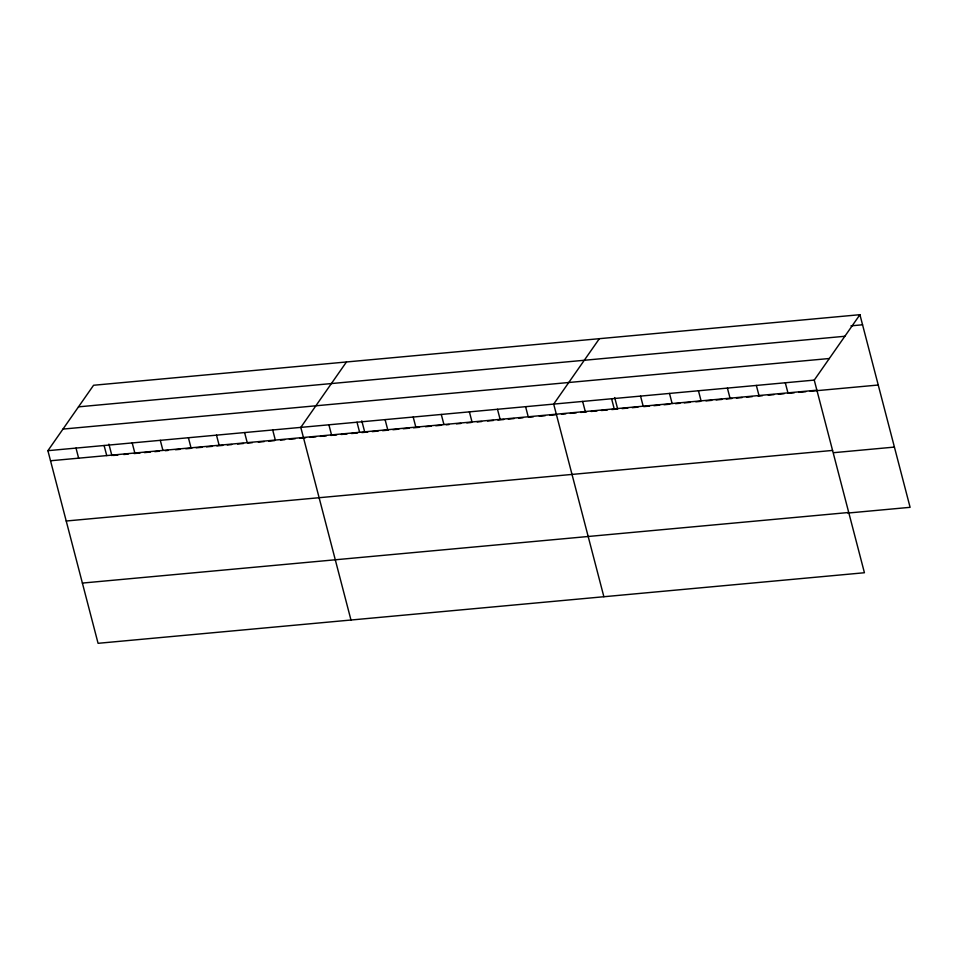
<?xml version="1.0" encoding="UTF-8"?>
<svg xmlns="http://www.w3.org/2000/svg" width="958" height="958" viewBox="0 0 958 958"><rect width="100%" height="100%" fill="white"/><g stroke="black" fill="none" stroke-linecap="round" stroke-linejoin="round"><path stroke-width="1.44" d="M859.925 314.691L814.252 380.098L864.427 572.74L98.075 643.309L47.9 450.679L93.573 385.26L859.925 314.691L910.1 507.321L847.854 513.057M346.461 361.968L300.8 427.388L350.975 620.018M599.361 338.689L553.688 404.096L603.875 596.726M850.967 325.852L862.547 324.786M78.496 406.851L844.848 336.27M62.977 429.088L829.329 358.508M47.9 450.679L814.252 380.098M50.535 460.762L816.887 390.193M113.367 455.457L117.81 455.05M123.726 454.511L128.156 454.104M134.072 453.553L139.988 453.014M144.43 452.607L150.346 452.056M154.777 451.649L159.22 451.242M165.135 450.691L168.093 450.428M175.482 449.745L179.924 449.338M185.84 448.787L191.756 448.248M196.186 447.841L202.102 447.29M206.545 446.883L212.46 446.332M216.891 445.925L222.807 445.386M227.25 444.979L231.68 444.572M237.596 444.021L243.512 443.482M247.954 443.063L252.385 442.656M258.301 442.117L264.216 441.566M268.659 441.159L274.575 440.62M280.49 440.069L284.921 439.662M289.364 439.255L295.28 438.704M299.71 438.297L305.626 437.758M310.069 437.351L315.984 436.8M320.415 436.393L326.331 435.854M330.773 435.435L336.689 434.896M341.12 434.489L347.036 433.938M351.478 433.531L357.394 432.992M361.825 432.585L367.74 432.034M372.183 431.627L378.099 431.088M382.529 430.669L388.445 430.13M392.888 429.723L398.803 429.172M403.234 428.765L409.15 428.226M413.593 427.819L419.508 427.268M425.424 426.729L431.339 426.178M435.77 425.771L441.686 425.22M446.129 424.813L449.086 424.55M456.475 423.867L460.918 423.46M466.833 422.909L471.264 422.502M477.18 421.951L481.623 421.544M487.538 421.005L493.454 420.454M497.885 420.047L503.8 419.508M508.243 419.101L514.159 418.55M518.589 418.143L523.032 417.736M528.948 417.185L533.378 416.778M539.294 416.239L545.21 415.688M549.653 415.281L555.568 414.742M561.484 414.191L565.915 413.784M570.357 413.377L576.273 412.826M580.704 412.419L586.619 411.88M591.062 411.473L596.978 410.922M601.408 410.515L607.324 409.976M611.767 409.557L617.682 409.018L614.689 397.546M622.029 408.623L627.813 408.084M632.16 407.689L637.944 407.15M643.74 406.623L649.524 406.084M653.871 405.689L659.667 405.15M664.002 404.755L669.798 404.216M675.582 403.689L679.929 403.282M684.275 402.887L690.059 402.348M695.855 401.821L700.19 401.414M705.986 400.887L711.77 400.348M716.117 399.953L721.901 399.414M726.248 399.019L732.044 398.48M736.379 398.085L742.175 397.558M746.51 397.151L752.305 396.624M758.089 396.085L762.436 395.69M768.232 395.151L774.016 394.624M778.363 394.217L784.147 393.69M788.494 393.283L794.278 392.756M798.625 392.349L805.87 391.69M810.205 391.283L878.246 385.02M66.222 521.008L832.574 450.428M833.616 452.691L894.413 447.087M82.388 583.075L848.74 512.494M785.297 382.757L787.931 392.852M756.353 385.427L758.975 395.522M727.397 388.098L730.032 398.193M698.442 390.756L701.076 400.851M669.498 393.427L672.121 403.522M640.543 396.097L643.177 406.192M611.599 398.756L614.222 408.85M582.644 401.426L585.278 411.521M525.595 406.683L528.217 416.778M497.489 409.27L500.124 419.364M469.396 411.856L472.019 421.951M441.291 414.443L443.925 424.538M413.197 417.029L415.82 427.124M385.092 419.616L387.727 429.711M361.801 420.837L364.782 432.309M356.999 422.203L359.621 432.298M328.893 424.789L331.528 434.884M272.695 429.974L275.329 440.069M244.601 432.561L247.224 442.656M216.496 435.148L219.131 445.242M188.403 437.734L191.025 447.829M160.297 440.321L162.932 450.416M132.204 442.907L134.827 453.002M108.901 444.129L111.894 455.601M104.099 445.494L106.733 455.589M76.005 448.081L78.628 458.175"/></g></svg>
